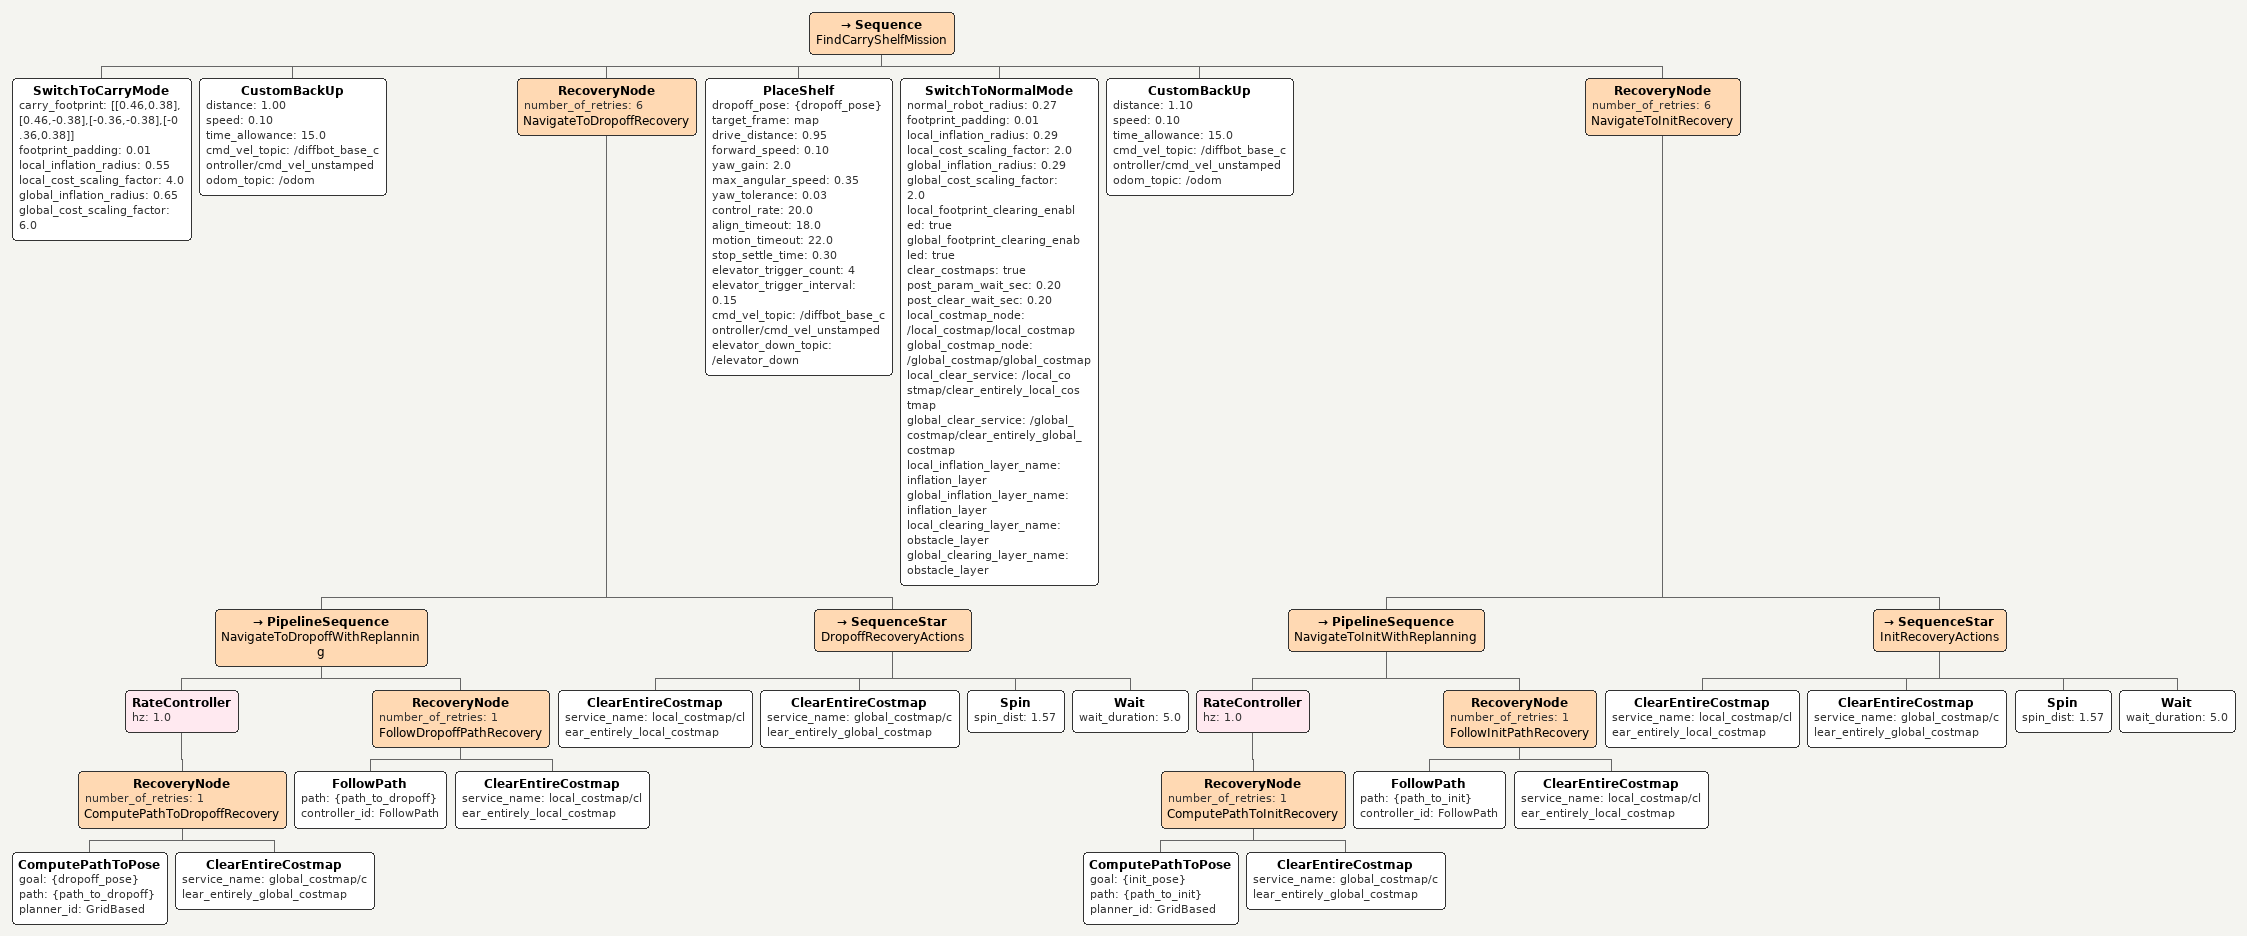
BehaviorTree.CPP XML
<Sequence name="FindCarryShelfMission">

  <SwitchToCarryMode carry_footprint="[[0.46,0.38],[0.46,-0.38],[-0.36,-0.38],[-0.36,0.38]]" footprint_padding="0.01" local_inflation_radius="0.55" local_cost_scaling_factor="4.0" global_inflation_radius="0.65" global_cost_scaling_factor="6.0"/>

  <CustomBackUp distance="1.00" speed="0.10" time_allowance="15.0" cmd_vel_topic="/diffbot_base_controller/cmd_vel_unstamped" odom_topic="/odom"/>

  <RecoveryNode number_of_retries="6" name="NavigateToDropoffRecovery">
    <PipelineSequence name="NavigateToDropoffWithReplanning">

      <RateController hz="1.0">
        <RecoveryNode number_of_retries="1" name="ComputePathToDropoffRecovery">
          <ComputePathToPose goal="{dropoff_pose}" path="{path_to_dropoff}" planner_id="GridBased"/>
          <ClearEntireCostmap service_name="global_costmap/clear_entirely_global_costmap"/>
        </RecoveryNode>
      </RateController>

      <RecoveryNode number_of_retries="1" name="FollowDropoffPathRecovery">
        <FollowPath path="{path_to_dropoff}" controller_id="FollowPath"/>
        <ClearEntireCostmap service_name="local_costmap/clear_entirely_local_costmap"/>
      </RecoveryNode>

    </PipelineSequence>

    <SequenceStar name="DropoffRecoveryActions">
      <ClearEntireCostmap service_name="local_costmap/clear_entirely_local_costmap"/>
      <ClearEntireCostmap service_name="global_costmap/clear_entirely_global_costmap"/>
      <Spin spin_dist="1.57"/>
      <Wait wait_duration="5.0"/>
    </SequenceStar>
  </RecoveryNode>

  <PlaceShelf dropoff_pose="{dropoff_pose}" target_frame="map" drive_distance="0.95" forward_speed="0.10" yaw_gain="2.0" max_angular_speed="0.35" yaw_tolerance="0.03" control_rate="20.0" align_timeout="18.0" motion_timeout="22.0" stop_settle_time="0.30" elevator_trigger_count="4" elevator_trigger_interval="0.15" cmd_vel_topic="/diffbot_base_controller/cmd_vel_unstamped" elevator_down_topic="/elevator_down"/>

  <SwitchToNormalMode normal_robot_radius="0.27" footprint_padding="0.01" local_inflation_radius="0.29" local_cost_scaling_factor="2.0" global_inflation_radius="0.29" global_cost_scaling_factor="2.0" local_footprint_clearing_enabled="true" global_footprint_clearing_enabled="true" clear_costmaps="true" post_param_wait_sec="0.20" post_clear_wait_sec="0.20" local_costmap_node="/local_costmap/local_costmap" global_costmap_node="/global_costmap/global_costmap" local_clear_service="/local_costmap/clear_entirely_local_costmap" global_clear_service="/global_costmap/clear_entirely_global_costmap" local_inflation_layer_name="inflation_layer" global_inflation_layer_name="inflation_layer" local_clearing_layer_name="obstacle_layer" global_clearing_layer_name="obstacle_layer"/>

  <CustomBackUp distance="1.10" speed="0.10" time_allowance="15.0" cmd_vel_topic="/diffbot_base_controller/cmd_vel_unstamped" odom_topic="/odom"/>

  <RecoveryNode number_of_retries="6" name="NavigateToInitRecovery">
      <PipelineSequence name="NavigateToInitWithReplanning">

          <RateController hz="1.0">
          <RecoveryNode number_of_retries="1" name="ComputePathToInitRecovery">
              <ComputePathToPose goal="{init_pose}" path="{path_to_init}" planner_id="GridBased"/>
              <ClearEntireCostmap service_name="global_costmap/clear_entirely_global_costmap"/>
          </RecoveryNode>
          </RateController>

          <RecoveryNode number_of_retries="1" name="FollowInitPathRecovery">
          <FollowPath path="{path_to_init}" controller_id="FollowPath"/>
          <ClearEntireCostmap service_name="local_costmap/clear_entirely_local_costmap"/>
          </RecoveryNode>

      </PipelineSequence>

      <SequenceStar name="InitRecoveryActions">
          <ClearEntireCostmap service_name="local_costmap/clear_entirely_local_costmap"/>
          <ClearEntireCostmap service_name="global_costmap/clear_entirely_global_costmap"/>
          <Spin spin_dist="1.57"/>
          <Wait wait_duration="5.0"/>
      </SequenceStar>
  </RecoveryNode>

</Sequence>
